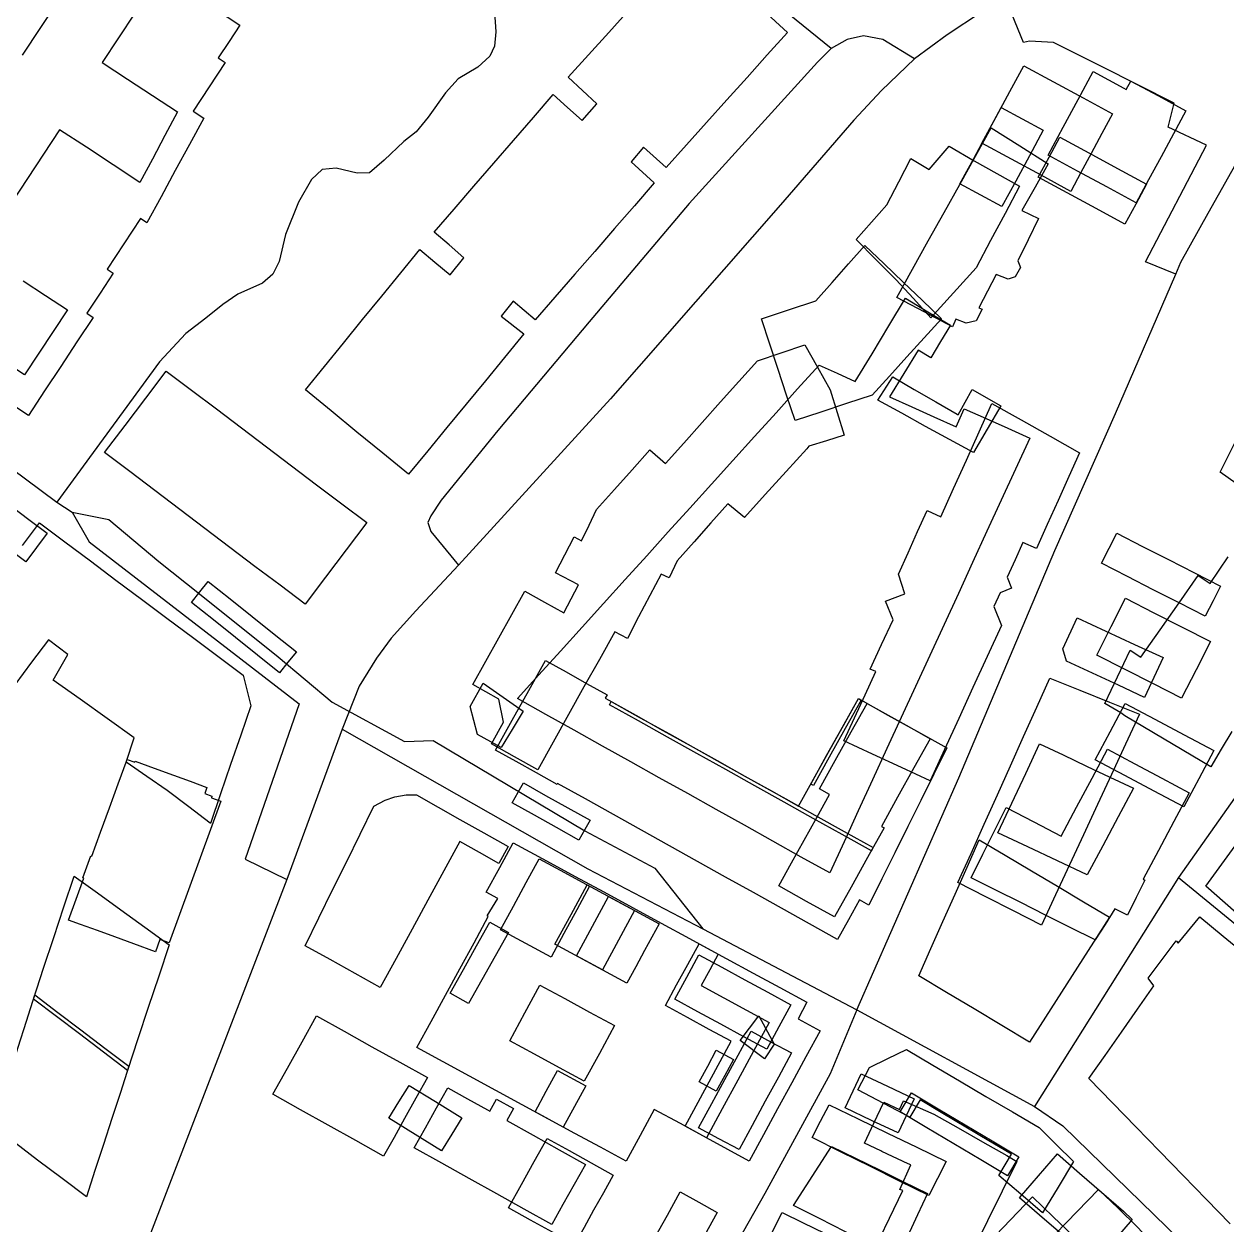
# Model space of a CAD drawing. Header units: metres. Extents: x 2526939 to 2528079, y 1150869 to 1152142.
# Drawn here: x 2527670.6 to 2527846.1, y 1151343.8 to 1151519.1 of the extents above; entities that cross this region are included whole.
import ezdxf

# ---------------------------------------------------------------- set-up
doc = ezdxf.new("R2010")
doc.units = ezdxf.units.M
doc.layers.add('Buildings', color=7, linetype='Continuous')
doc.layers.add('Roads', color=7, linetype='Continuous')

msp = doc.modelspace()

# ---------------------------------------------------------------- linework, layer by layer
at = {"layer": 'Buildings'}
for points in [[(2527698.354, 1151521.328), (2527702.059, 1151518.885), (2527700.489, 1151516.502), (2527698.918, 1151514.118), (2527699.93, 1151513.45), (2527697.586, 1151509.893), (2527695.241, 1151506.335), (2527696.798, 1151505.31), (2527694.721, 1151501.493), (2527692.643, 1151497.675), (2527690.566, 1151493.858), (2527688.488, 1151490.041), (2527687.571, 1151490.665), (2527685.14, 1151486.976), (2527682.709, 1151483.288), (2527683.588, 1151482.708), (2527681.662, 1151479.785), (2527679.735, 1151476.861), (2527680.635, 1151476.244), (2527678.281, 1151472.671), (2527675.927, 1151469.099), (2527673.572, 1151465.526), (2527671.218, 1151461.953), (2527667.334, 1151464.513)], [(2527670.366, 1151514.521), (2527673.037, 1151518.572), (2527675.707, 1151522.624)], [(2527686.731, 1151520.648), (2527684.361, 1151517.051), (2527681.99, 1151513.454), (2527685.644, 1151511.046), (2527689.299, 1151508.639), (2527692.953, 1151506.231), (2527691.126, 1151502.797), (2527689.298, 1151499.364), (2527687.471, 1151495.93), (2527683.567, 1151498.503), (2527679.663, 1151501.076), (2527675.759, 1151503.649), (2527673.411, 1151500.087), (2527671.064, 1151496.525), (2527668.716, 1151492.962)], [(2527778.43, 1151521.092), (2527781.99, 1151517.84), (2527781.99, 1151517.84), (2527779.038, 1151514.558), (2527776.086, 1151511.275), (2527773.134, 1151507.993), (2527770.182, 1151504.71), (2527767.23, 1151501.428), (2527764.278, 1151498.145), (2527760.97, 1151501.121), (2527759.163, 1151498.936), (2527762.543, 1151495.885), (2527759.646, 1151492.552), (2527756.748, 1151489.22), (2527753.851, 1151485.887), (2527750.954, 1151482.554), (2527748.056, 1151479.222), (2527745.159, 1151475.889), (2527741.968, 1151478.64), (2527740.208, 1151476.455), (2527743.516, 1151473.83), (2527740.709, 1151470.418), (2527737.902, 1151467.006), (2527735.094, 1151463.594), (2527732.287, 1151460.183), (2527729.48, 1151456.771), (2527726.673, 1151453.359), (2527722.915, 1151456.441), (2527719.157, 1151459.522), (2527715.399, 1151462.604), (2527711.641, 1151465.685), (2527714.423, 1151469.097), (2527717.206, 1151472.509), (2527719.988, 1151475.921), (2527722.77, 1151479.334), (2527725.553, 1151482.746), (2527728.335, 1151486.158), (2527730.541, 1151484.32), (2527732.746, 1151482.481), (2527734.764, 1151484.969), (2527732.594, 1151486.832), (2527730.424, 1151488.695), (2527733.321, 1151492.044), (2527736.218, 1151495.393), (2527739.115, 1151498.743), (2527742.012, 1151502.092), (2527744.909, 1151505.441), (2527747.806, 1151508.79), (2527749.906, 1151506.89), (2527752.006, 1151504.989), (2527754.141, 1151507.4), (2527752.053, 1151509.364), (2527749.965, 1151511.328), (2527752.929, 1151514.581), (2527755.893, 1151517.835), (2527758.857, 1151521.088)], [(2527670.463, 1151481.593), (2527673.684, 1151479.471), (2527676.905, 1151477.348), (2527674.818, 1151474.18), (2527672.73, 1151471.013), (2527670.643, 1151467.845), (2527667.037, 1151470.222)], [(2527670.342, 1151442.942), (2527672.821, 1151446.258), (2527672.821, 1151446.258), (2527676.539, 1151443.479), (2527680.258, 1151440.7), (2527683.976, 1151437.92), (2527687.695, 1151435.141), (2527691.413, 1151432.362), (2527695.131, 1151429.583), (2527698.85, 1151426.803), (2527702.568, 1151424.024), (2527703.674, 1151419.565), (2527702.199, 1151415.275), (2527700.724, 1151410.986), (2527699.249, 1151406.696), (2527697.774, 1151402.406), (2527697.738, 1151402.419), (2527694.608, 1151404.8), (2527691.478, 1151407.181), (2527688.477, 1151409.264), (2527685.476, 1151411.347), (2527686.648, 1151414.906), (2527682.708, 1151417.709), (2527678.769, 1151420.512), (2527674.829, 1151423.315), (2527676.978, 1151427.05), (2527674.128, 1151429.181), (2527671.681, 1151425.907), (2527669.234, 1151422.632)], [(2527846.841, 1151415.834), (2527845.299, 1151413.241), (2527843.756, 1151410.648), (2527839.582, 1151413.131), (2527835.408, 1151415.613), (2527831.234, 1151418.096), (2527830.65, 1151418.553), (2527828.288, 1151419.916), (2527830.134, 1151423.81), (2527831.979, 1151427.703), (2527833.578, 1151426.65), (2527836.36, 1151430.628), (2527839.143, 1151434.606), (2527841.925, 1151438.584), (2527843.681, 1151437.406), (2527846.305, 1151441.299)], [(2527846.596, 1151343.946), (2527843.16, 1151347.479), (2527839.725, 1151351.012), (2527836.29, 1151354.545), (2527832.855, 1151358.078), (2527829.419, 1151361.611), (2527825.984, 1151365.144), (2527828.352, 1151368.527), (2527830.719, 1151371.909), (2527833.087, 1151375.292), (2527835.454, 1151378.674), (2527834.651, 1151379.793), (2527836.687, 1151382.519), (2527838.723, 1151385.244), (2527839.014, 1151384.913), (2527842.15, 1151388.739), (2527842.15, 1151388.739), (2527845.587, 1151385.921), (2527849.023, 1151383.103)], [(2527795.452, 1151341.841), (2527796.864, 1151344.799), (2527798.8, 1151348.815), (2527798.379, 1151348.974), (2527799.999, 1151352.565), (2527799.609, 1151352.731), (2527795.759, 1151354.529), (2527795.625, 1151354.591), (2527793.223, 1151355.723), (2527794.609, 1151358.668), (2527796.041, 1151361.71), (2527798.348, 1151360.625), (2527798.936, 1151361.928), (2527798.936, 1151361.928), (2527803.33, 1151359.945), (2527806.888, 1151357.94), (2527810.445, 1151355.935), (2527814.003, 1151353.93), (2527815.46, 1151353.061), (2527813.327, 1151348.727), (2527811.195, 1151344.394), (2527809.062, 1151340.06)]]:
    msp.add_lwpolyline(points, dxfattribs=at)
for points in [[(2527826.324, 1151500.194), (2527824.822, 1151497.422), (2527823.319, 1151494.65), (2527819.002, 1151496.988), (2527814.685, 1151499.326), (2527810.368, 1151501.664), (2527812.408, 1151505.432), (2527814.449, 1151509.2), (2527816.489, 1151512.968), (2527820.806, 1151510.63), (2527825.123, 1151508.292), (2527829.44, 1151505.954), (2527827.882, 1151503.074), (2527826.324, 1151500.194)], [(2527831.063, 1151509.718), (2527831.421, 1151509.519), (2527832.091, 1151510.753), (2527836.117, 1151508.573), (2527840.143, 1151506.393), (2527838.326, 1151503.038), (2527836.509, 1151499.682), (2527834.692, 1151496.327), (2527832.875, 1151492.971), (2527828.59, 1151495.292), (2527824.304, 1151497.613), (2527820.019, 1151499.934), (2527822.219, 1151503.996), (2527824.418, 1151508.058), (2527826.618, 1151512.12), (2527828.841, 1151510.919), (2527831.063, 1151509.718)], [(2527819.314, 1151503.56), (2527817.306, 1151499.851), (2527815.297, 1151496.143), (2527813.289, 1151492.434), (2527810.227, 1151494.092), (2527807.165, 1151495.75), (2527809.173, 1151499.459), (2527811.182, 1151503.167), (2527813.19, 1151506.876), (2527816.252, 1151505.218), (2527819.314, 1151503.56)], [(2527815.973, 1151483.539), (2527815.209, 1151482.158), (2527814.199, 1151481.833), (2527812.455, 1151482.526), (2527811.188, 1151480.091), (2527809.921, 1151477.656), (2527810.41, 1151477.474), (2527809.543, 1151475.766), (2527808.079, 1151475.405), (2527806.579, 1151475.989), (2527806.094, 1151474.863), (2527802.029, 1151477.015), (2527797.963, 1151479.166), (2527800.254, 1151483.29), (2527802.545, 1151487.414), (2527804.837, 1151491.539), (2527807.128, 1151495.663), (2527809.419, 1151499.787), (2527811.71, 1151503.911), (2527815.881, 1151501.286), (2527820.051, 1151498.661), (2527818.125, 1151495.246), (2527816.199, 1151491.83), (2527818.641, 1151490.699), (2527817.132, 1151487.592), (2527815.623, 1151484.485), (2527815.973, 1151483.539)], [(2527834.385, 1151495.681), (2527832.815, 1151492.781), (2527831.244, 1151489.881), (2527827.027, 1151492.165), (2527822.811, 1151494.449), (2527818.594, 1151496.733), (2527820.165, 1151499.633), (2527821.735, 1151502.533), (2527825.952, 1151500.249), (2527830.168, 1151497.965), (2527834.385, 1151495.681)], [(2527809.231, 1151499.11), (2527812.546, 1151497.254), (2527815.86, 1151495.397), (2527813.744, 1151491.425), (2527811.627, 1151487.452), (2527809.511, 1151483.48), (2527806.218, 1151479.836), (2527802.924, 1151476.192), (2527800.361, 1151478.999), (2527797.797, 1151481.806), (2527794.906, 1151484.718), (2527792.015, 1151487.629), (2527794.251, 1151490.152), (2527796.487, 1151492.674), (2527798.24, 1151496.057), (2527799.992, 1151499.439), (2527802.688, 1151497.853), (2527805.576, 1151501.253), (2527809.231, 1151499.11)], [(2527794.349, 1151464.911), (2527790.597, 1151463.673), (2527786.844, 1151462.435), (2527783.092, 1151461.197), (2527781.867, 1151464.911), (2527780.642, 1151468.626), (2527779.416, 1151472.34), (2527778.191, 1151476.054), (2527782.153, 1151477.355), (2527786.115, 1151478.655), (2527788.505, 1151481.351), (2527790.894, 1151484.047), (2527793.284, 1151486.743), (2527796.081, 1151484.065), (2527798.878, 1151481.388), (2527801.674, 1151478.71), (2527804.471, 1151476.032), (2527801.941, 1151473.252), (2527799.41, 1151470.472), (2527796.88, 1151467.691), (2527794.349, 1151464.911)], [(2527873.45, 1151469.205), (2527870.581, 1151465.274), (2527867.712, 1151461.344), (2527864.843, 1151457.413), (2527861.973, 1151453.482), (2527859.104, 1151449.552), (2527856.235, 1151445.621), (2527855.754, 1151445.971), (2527854.155, 1151447.326), (2527850.822, 1151449.661), (2527847.49, 1151451.995), (2527845.134, 1151453.684), (2527847.071, 1151457.549), (2527849.008, 1151461.414), (2527850.945, 1151465.279), (2527852.883, 1151469.143), (2527854.82, 1151473.008), (2527856.757, 1151476.873), (2527858.694, 1151480.738), (2527862.493, 1151477.559), (2527866.367, 1151474.48), (2527870.241, 1151471.4), (2527873.45, 1151469.205)], [(2527805.758, 1151475.094), (2527804.323, 1151472.723), (2527802.888, 1151470.352), (2527801.078, 1151471.447), (2527798.98, 1151468.055), (2527796.881, 1151464.662), (2527800.124, 1151463.203), (2527803.367, 1151461.744), (2527806.61, 1151460.285), (2527807.799, 1151462.928), (2527810.985, 1151461.495), (2527814.171, 1151460.062), (2527817.357, 1151458.629), (2527815.271, 1151454.097), (2527813.185, 1151449.565), (2527811.099, 1151445.033), (2527809.013, 1151440.501), (2527806.927, 1151435.969), (2527804.841, 1151431.437), (2527802.755, 1151426.905), (2527800.668, 1151422.373), (2527798.582, 1151417.841), (2527796.496, 1151413.309), (2527794.41, 1151408.777), (2527792.324, 1151404.245), (2527790.238, 1151399.713), (2527788.152, 1151395.181), (2527784.008, 1151397.492), (2527779.863, 1151399.803), (2527775.719, 1151402.115), (2527771.575, 1151404.426), (2527767.43, 1151406.737), (2527763.286, 1151409.048), (2527759.141, 1151411.359), (2527754.997, 1151413.67), (2527750.853, 1151415.982), (2527746.708, 1151418.293), (2527742.564, 1151420.604), (2527745.711, 1151424.081), (2527748.857, 1151427.557), (2527752.004, 1151431.034), (2527755.15, 1151434.511), (2527758.297, 1151437.988), (2527761.443, 1151441.464), (2527764.59, 1151444.941), (2527767.737, 1151448.418), (2527770.883, 1151451.894), (2527774.03, 1151455.371), (2527777.176, 1151458.848), (2527780.323, 1151462.325), (2527783.469, 1151465.801), (2527786.616, 1151469.278), (2527789.251, 1151468.094), (2527791.885, 1151466.909), (2527794.334, 1151470.954), (2527796.784, 1151474.998), (2527799.233, 1151479.043), (2527802.496, 1151477.069), (2527805.758, 1151475.094)], [(2527784.805, 1151457.085), (2527781.773, 1151453.737), (2527778.742, 1151450.388), (2527775.71, 1151447.04), (2527773.296, 1151449.031), (2527770.825, 1151446.257), (2527768.354, 1151443.484), (2527765.883, 1151440.71), (2527764.698, 1151438.235), (2527763.533, 1151438.794), (2527761.901, 1151435.663), (2527760.27, 1151432.531), (2527758.638, 1151429.4), (2527756.778, 1151430.37), (2527754.531, 1151426.341), (2527752.284, 1151422.312), (2527750.038, 1151418.284), (2527747.791, 1151414.255), (2527745.544, 1151410.226), (2527742.158, 1151412.115), (2527738.771, 1151414.003), (2527740.543, 1151417.181), (2527739.874, 1151420.519), (2527736.069, 1151422.669), (2527737.968, 1151426.075), (2527739.866, 1151429.48), (2527741.765, 1151432.886), (2527743.664, 1151436.291), (2527746.504, 1151434.708), (2527749.344, 1151433.125), (2527751.481, 1151437.228), (2527748.126, 1151438.976), (2527749.487, 1151441.589), (2527750.849, 1151444.201), (2527751.945, 1151443.629), (2527753.042, 1151445.919), (2527754.139, 1151448.208), (2527756.729, 1151451.116), (2527759.319, 1151454.023), (2527761.909, 1151456.931), (2527764.176, 1151454.911), (2527766.859, 1151457.91), (2527769.543, 1151460.91), (2527772.226, 1151463.909), (2527774.91, 1151466.909), (2527777.593, 1151469.908), (2527781.049, 1151471.089), (2527784.504, 1151472.269), (2527786.372, 1151468.979), (2527788.24, 1151465.688), (2527789.253, 1151462.376), (2527790.266, 1151459.063), (2527787.691, 1151458.249), (2527785.116, 1151457.434), (2527784.805, 1151457.085)], [(2527720.589, 1151446.294), (2527717.587, 1151442.325), (2527714.585, 1151438.355), (2527711.583, 1151434.386), (2527707.926, 1151437.152), (2527704.27, 1151439.917), (2527700.613, 1151442.683), (2527696.956, 1151445.449), (2527693.299, 1151448.214), (2527689.643, 1151450.98), (2527685.986, 1151453.745), (2527682.329, 1151456.511), (2527685.331, 1151460.48), (2527688.332, 1151464.45), (2527691.334, 1151468.419), (2527694.991, 1151465.653), (2527698.648, 1151462.888), (2527702.305, 1151460.122), (2527705.962, 1151457.357), (2527709.618, 1151454.591), (2527713.275, 1151451.825), (2527716.932, 1151449.06), (2527720.589, 1151446.294)], [(2527806.751, 1151462.12), (2527806.894, 1151462.029), (2527808.946, 1151465.735), (2527813.135, 1151463.339), (2527811.132, 1151459.93), (2527809.128, 1151456.52), (2527805.637, 1151458.432), (2527802.146, 1151460.343), (2527798.655, 1151462.255), (2527795.164, 1151464.166), (2527797.36, 1151467.554), (2527800.49, 1151465.743), (2527803.621, 1151463.931), (2527806.751, 1151462.12)], [(2527824.622, 1151456.506), (2527823.051, 1151453.012), (2527821.479, 1151449.518), (2527819.908, 1151446.023), (2527818.336, 1151442.529), (2527816.344, 1151443.4), (2527815.199, 1151440.862), (2527814.054, 1151438.324), (2527814.704, 1151436.712), (2527813.018, 1151436.031), (2527812.121, 1151434.041), (2527813.231, 1151431.29), (2527811.145, 1151426.759), (2527809.059, 1151422.228), (2527806.974, 1151417.696), (2527804.888, 1151413.165), (2527802.802, 1151408.634), (2527798.606, 1151410.566), (2527794.41, 1151412.497), (2527790.214, 1151414.429), (2527791.766, 1151417.801), (2527793.318, 1151421.174), (2527794.87, 1151424.546), (2527794.071, 1151424.913), (2527795.733, 1151428.523), (2527797.395, 1151432.132), (2527796.307, 1151434.826), (2527799.093, 1151435.903), (2527798.189, 1151438.795), (2527799.585, 1151441.887), (2527800.98, 1151444.979), (2527802.376, 1151448.071), (2527804.381, 1151447.165), (2527806.237, 1151451.292), (2527808.093, 1151455.419), (2527809.948, 1151459.545), (2527811.804, 1151463.672), (2527816.077, 1151461.283), (2527820.349, 1151458.895), (2527824.622, 1151456.506)], [(2527673.946, 1151444.755), (2527672.387, 1151442.669), (2527670.828, 1151440.583), (2527668.172, 1151442.569), (2527665.515, 1151444.554), (2527667.075, 1151446.64), (2527668.634, 1151448.725), (2527671.29, 1151446.74), (2527673.946, 1151444.755)], [(2527844.121, 1151434.905), (2527842.968, 1151432.645), (2527839.175, 1151434.576), (2527835.383, 1151436.507), (2527831.591, 1151438.437), (2527827.798, 1151440.368), (2527830.033, 1151444.759), (2527833.826, 1151442.828), (2527837.618, 1151440.898), (2527841.411, 1151438.967), (2527845.203, 1151437.036), (2527844.121, 1151434.905)], [(2527694.993, 1151434.656), (2527696.206, 1151436.177), (2527697.44, 1151437.724), (2527700.659, 1151435.156), (2527703.877, 1151432.589), (2527707.096, 1151430.021), (2527710.314, 1151427.453), (2527709.08, 1151425.907), (2527707.867, 1151424.386), (2527704.649, 1151426.954), (2527701.43, 1151429.521), (2527698.212, 1151432.089), (2527694.993, 1151434.656)], [(2527843.733, 1151428.949), (2527841.626, 1151424.809), (2527839.518, 1151420.669), (2527835.387, 1151422.771), (2527831.257, 1151424.874), (2527827.126, 1151426.976), (2527829.233, 1151431.116), (2527831.341, 1151435.256), (2527835.472, 1151433.154), (2527839.602, 1151431.051), (2527843.733, 1151428.949)], [(2527836.806, 1151426.589), (2527835.46, 1151423.687), (2527834.114, 1151420.784), (2527830.306, 1151422.551), (2527826.497, 1151424.317), (2527822.689, 1151426.084), (2527822.16, 1151427.875), (2527824.264, 1151432.408), (2527828.445, 1151430.468), (2527832.625, 1151428.529), (2527836.806, 1151426.589)], [(2527755.902, 1151420.383), (2527759.859, 1151418.176), (2527763.815, 1151415.97), (2527767.772, 1151413.763), (2527771.729, 1151411.556), (2527775.686, 1151409.349), (2527779.642, 1151407.143), (2527783.599, 1151404.936), (2527785.785, 1151408.855), (2527787.971, 1151412.775), (2527790.156, 1151416.694), (2527792.342, 1151420.613), (2527796.647, 1151418.212), (2527800.951, 1151415.811), (2527805.256, 1151413.41), (2527803.357, 1151409.586), (2527801.459, 1151405.762), (2527799.56, 1151401.939), (2527797.661, 1151398.115), (2527795.763, 1151394.291), (2527793.864, 1151390.467), (2527792.515, 1151391.22), (2527790.908, 1151388.338), (2527789.301, 1151385.456), (2527785.216, 1151387.734), (2527781.13, 1151390.013), (2527777.045, 1151392.291), (2527772.959, 1151394.569), (2527768.874, 1151396.848), (2527764.789, 1151399.126), (2527760.703, 1151401.404), (2527756.618, 1151403.682), (2527752.532, 1151405.961), (2527748.447, 1151408.239), (2527748.362, 1151408.087), (2527745.37, 1151409.754), (2527742.377, 1151411.42), (2527739.385, 1151413.087), (2527741.817, 1151417.449), (2527744.25, 1151421.811), (2527746.682, 1151426.173), (2527749.673, 1151424.504), (2527752.665, 1151422.834), (2527755.656, 1151421.165), (2527755.38, 1151420.672), (2527755.902, 1151420.383)], [(2527833.364, 1151418.353), (2527831.32, 1151413.953), (2527829.275, 1151409.552), (2527827.231, 1151405.152), (2527825.187, 1151400.752), (2527823.143, 1151396.352), (2527821.098, 1151391.951), (2527819.054, 1151387.551), (2527814.992, 1151389.621), (2527810.93, 1151391.69), (2527806.868, 1151393.76), (2527808.786, 1151398.025), (2527810.704, 1151402.29), (2527812.622, 1151406.555), (2527814.541, 1151410.82), (2527816.459, 1151415.085), (2527818.377, 1151419.35), (2527820.295, 1151423.615), (2527824.651, 1151421.861), (2527829.008, 1151420.107), (2527833.364, 1151418.353)], [(2527743.436, 1151418.754), (2527741.808, 1151416.111), (2527740.179, 1151413.467), (2527736.751, 1151415.35), (2527735.702, 1151419.472), (2527737.558, 1151422.877), (2527740.497, 1151420.816), (2527743.436, 1151418.754)], [(2527794.496, 1151398.859), (2527794.238, 1151398.396), (2527789.989, 1151400.766), (2527785.74, 1151403.135), (2527781.49, 1151405.505), (2527777.241, 1151407.875), (2527772.992, 1151410.244), (2527768.743, 1151412.614), (2527764.493, 1151414.984), (2527760.244, 1151417.353), (2527755.995, 1151419.723), (2527756.254, 1151420.185), (2527760.503, 1151417.815), (2527764.752, 1151415.446), (2527769.001, 1151413.076), (2527773.25, 1151410.707), (2527777.5, 1151408.337), (2527781.749, 1151405.968), (2527785.998, 1151403.598), (2527790.247, 1151401.229), (2527794.496, 1151398.859)], [(2527796.1, 1151401.731), (2527793.685, 1151397.403), (2527791.271, 1151393.074), (2527788.856, 1151388.746), (2527784.781, 1151391.018), (2527780.706, 1151393.29), (2527782.563, 1151396.619), (2527784.42, 1151399.947), (2527786.276, 1151403.276), (2527788.133, 1151406.605), (2527786.64, 1151407.439), (2527788.959, 1151411.597), (2527791.277, 1151415.755), (2527793.596, 1151419.913), (2527796.674, 1151418.197), (2527799.752, 1151416.48), (2527802.83, 1151414.764), (2527800.45, 1151410.496), (2527798.07, 1151406.228), (2527795.69, 1151401.96), (2527796.1, 1151401.731)], [(2527792.723, 1151420.4), (2527790.404, 1151416.242), (2527788.086, 1151412.083), (2527785.767, 1151407.925), (2527785.385, 1151408.138), (2527787.704, 1151412.296), (2527790.023, 1151416.455), (2527792.342, 1151420.613), (2527792.723, 1151420.4)], [(2527844.2, 1151413.034), (2527842.009, 1151408.915), (2527839.818, 1151404.795), (2527835.512, 1151407.085), (2527831.207, 1151409.376), (2527826.901, 1151411.666), (2527829.093, 1151415.786), (2527831.284, 1151419.905), (2527835.589, 1151417.615), (2527839.895, 1151415.324), (2527844.2, 1151413.034)], [(2527840.619, 1151406.864), (2527838.384, 1151402.663), (2527836.149, 1151398.462), (2527833.914, 1151394.261), (2527834.161, 1151394.131), (2527832.876, 1151391.562), (2527831.591, 1151388.993), (2527829.786, 1151389.915), (2527828.335, 1151387.654), (2527826.883, 1151385.393), (2527823.263, 1151387.209), (2527819.644, 1151389.024), (2527816.024, 1151390.84), (2527812.405, 1151392.655), (2527808.785, 1151394.471), (2527810.5, 1151397.889), (2527812.214, 1151401.306), (2527813.929, 1151404.724), (2527817.934, 1151402.627), (2527821.939, 1151400.53), (2527824.188, 1151404.758), (2527826.436, 1151408.985), (2527828.685, 1151413.213), (2527832.663, 1151411.097), (2527836.641, 1151408.98), (2527840.619, 1151406.864)], [(2527832.481, 1151407.556), (2527830.235, 1151403.334), (2527827.99, 1151399.113), (2527825.744, 1151394.891), (2527821.394, 1151396.937), (2527817.044, 1151398.982), (2527812.694, 1151401.028), (2527814.726, 1151405.35), (2527816.758, 1151409.672), (2527818.79, 1151413.994), (2527822.213, 1151412.385), (2527825.636, 1151410.775), (2527829.058, 1151409.166), (2527832.481, 1151407.556)], [(2527685.595, 1151411.724), (2527686.724, 1151411.314), (2527686.779, 1151411.465), (2527689.577, 1151410.449), (2527692.375, 1151409.433), (2527694.817, 1151408.546), (2527697.259, 1151407.658), (2527696.935, 1151406.765), (2527697.998, 1151406.379), (2527697.913, 1151406.144), (2527699.273, 1151405.649), (2527697.768, 1151401.507), (2527696.264, 1151397.366), (2527694.759, 1151393.224), (2527693.255, 1151389.083), (2527691.75, 1151384.941), (2527690.389, 1151385.436), (2527689.749, 1151383.674), (2527686.603, 1151384.816), (2527683.801, 1151385.834), (2527681.303, 1151386.742), (2527678.805, 1151387.65), (2527677.076, 1151388.278), (2527678.191, 1151391.344), (2527679.305, 1151394.411), (2527679.145, 1151394.47), (2527680.308, 1151397.671), (2527680.468, 1151397.613), (2527681.75, 1151401.141), (2527683.031, 1151404.669), (2527684.313, 1151408.196), (2527685.595, 1151411.724)], [(2527741.819, 1151405.423), (2527742.686, 1151406.965), (2527743.446, 1151408.316), (2527746.687, 1151406.493), (2527749.928, 1151404.669), (2527753.169, 1151402.846), (2527752.409, 1151401.495), (2527751.542, 1151399.953), (2527748.301, 1151401.776), (2527745.06, 1151403.6), (2527741.819, 1151405.423)], [(2527734.164, 1151402.969), (2527737.69, 1151401.001), (2527741.216, 1151399.033), (2527739.868, 1151396.561), (2527737.024, 1151398.149), (2527734.179, 1151399.736), (2527731.851, 1151395.476), (2527729.523, 1151391.216), (2527727.194, 1151386.956), (2527724.866, 1151382.696), (2527722.538, 1151378.436), (2527718.888, 1151380.473), (2527715.238, 1151382.511), (2527711.588, 1151384.548), (2527713.597, 1151388.618), (2527715.606, 1151392.689), (2527717.616, 1151396.759), (2527719.625, 1151400.83), (2527721.634, 1151404.9), (2527723.268, 1151405.78), (2527724.683, 1151406.295), (2527726.359, 1151406.553), (2527727.854, 1151406.553), (2527731.009, 1151404.761), (2527734.164, 1151402.969)], [(2527864.99, 1151396.684), (2527862.33, 1151393.326), (2527859.67, 1151389.967), (2527857.01, 1151386.609), (2527854.35, 1151383.25), (2527851.525, 1151385.75), (2527848.7, 1151388.25), (2527845.875, 1151390.75), (2527843.05, 1151393.25), (2527845.371, 1151396.465), (2527847.693, 1151399.679), (2527850.014, 1151402.894), (2527852.335, 1151406.108), (2527855.445, 1151403.787), (2527858.555, 1151401.466), (2527858.805, 1151401.241), (2527859.091, 1151401.068), (2527862.041, 1151398.876), (2527864.99, 1151396.684)], [(2527779.296, 1151373.335), (2527777.012, 1151369.129), (2527774.728, 1151364.923), (2527772.443, 1151360.717), (2527770.159, 1151356.511), (2527766.353, 1151358.579), (2527762.546, 1151360.646), (2527760.492, 1151356.865), (2527758.438, 1151353.084), (2527754.696, 1151355.118), (2527750.954, 1151357.151), (2527747.112, 1151359.238), (2527743.269, 1151361.325), (2527739.427, 1151363.413), (2527735.585, 1151365.5), (2527731.742, 1151367.587), (2527727.9, 1151369.674), (2527729.986, 1151373.5), (2527732.072, 1151377.326), (2527734.157, 1151381.151), (2527736.243, 1151384.977), (2527738.329, 1151388.803), (2527738.178, 1151388.885), (2527739.714, 1151391.426), (2527738.03, 1151392.34), (2527739.994, 1151395.957), (2527741.958, 1151399.573), (2527744.396, 1151398.248), (2527746.833, 1151396.924), (2527751.008, 1151394.656), (2527755.183, 1151392.389), (2527759.358, 1151390.122), (2527763.533, 1151387.854), (2527767.708, 1151385.586), (2527771.883, 1151383.319), (2527770.634, 1151381.019), (2527769.384, 1151378.719), (2527772.688, 1151376.924), (2527775.992, 1151375.13), (2527779.296, 1151373.335)], [(2527828.999, 1151388.69), (2527826.661, 1151385.05), (2527824.323, 1151381.409), (2527821.984, 1151377.769), (2527819.646, 1151374.128), (2527817.308, 1151370.488), (2527813.267, 1151372.903), (2527809.226, 1151375.318), (2527805.186, 1151377.733), (2527801.145, 1151380.148), (2527802.909, 1151384.118), (2527804.673, 1151388.088), (2527806.438, 1151392.059), (2527808.202, 1151396.029), (2527809.966, 1151399.999), (2527813.773, 1151397.737), (2527817.579, 1151395.475), (2527821.386, 1151393.214), (2527825.192, 1151390.952), (2527828.999, 1151388.69)], [(2527753.101, 1151393.235), (2527751.228, 1151389.786), (2527749.354, 1151386.337), (2527747.481, 1151382.888), (2527743.803, 1151384.886), (2527740.124, 1151386.883), (2527741.997, 1151390.332), (2527743.871, 1151393.782), (2527745.744, 1151397.231), (2527749.423, 1151395.233), (2527753.101, 1151393.235)], [(2527691.737, 1151384.675), (2527690.218, 1151380.095), (2527688.699, 1151375.514), (2527687.18, 1151370.934), (2527685.661, 1151366.353), (2527682.162, 1151369.007), (2527678.662, 1151371.66), (2527675.298, 1151374.211), (2527671.933, 1151376.762), (2527673.421, 1151381.249), (2527674.909, 1151385.736), (2527676.397, 1151390.222), (2527677.885, 1151394.709), (2527681.28, 1151392.251), (2527684.674, 1151389.792), (2527688.206, 1151387.234), (2527691.737, 1151384.675)], [(2527761.145, 1151383.849), (2527759.851, 1151381.47), (2527758.558, 1151379.091), (2527755.058, 1151380.992), (2527751.559, 1151382.892), (2527748.059, 1151384.793), (2527750.404, 1151389.11), (2527752.748, 1151393.426), (2527756.247, 1151391.526), (2527759.747, 1151389.625), (2527763.246, 1151387.725), (2527761.145, 1151383.849)], [(2527759.659, 1151389.674), (2527757.315, 1151385.357), (2527754.97, 1151381.04), (2527751.195, 1151383.09), (2527753.54, 1151387.407), (2527755.884, 1151391.723), (2527759.659, 1151389.674)], [(2527741.255, 1151386.463), (2527739.323, 1151383.011), (2527737.391, 1151379.56), (2527735.459, 1151376.108), (2527732.758, 1151377.621), (2527734.69, 1151381.073), (2527736.622, 1151384.524), (2527738.554, 1151387.976), (2527741.255, 1151386.463)], [(2527786.748, 1151372.145), (2527784.681, 1151368.339), (2527782.614, 1151364.533), (2527780.547, 1151360.726), (2527778.48, 1151356.92), (2527776.413, 1151353.114), (2527773.289, 1151354.811), (2527770.164, 1151356.507), (2527767.04, 1151358.204), (2527769.283, 1151362.334), (2527771.527, 1151366.464), (2527773.77, 1151370.594), (2527770.573, 1151372.33), (2527767.377, 1151374.065), (2527764.18, 1151375.801), (2527765.816, 1151378.813), (2527767.452, 1151381.824), (2527769.088, 1151384.836), (2527773.023, 1151382.699), (2527776.958, 1151380.562), (2527780.893, 1151378.425), (2527784.828, 1151376.288), (2527783.528, 1151373.895), (2527786.748, 1151372.145)], [(2527782.494, 1151375.918), (2527780.735, 1151372.681), (2527778.976, 1151369.443), (2527775.618, 1151371.267), (2527772.26, 1151373.091), (2527768.901, 1151374.915), (2527765.543, 1151376.739), (2527767.302, 1151379.977), (2527769.06, 1151383.214), (2527772.419, 1151381.39), (2527775.777, 1151379.566), (2527779.136, 1151377.742), (2527782.494, 1151375.918)], [(2527685.859, 1151366.949), (2527684.625, 1151363.141), (2527683.39, 1151359.333), (2527682.156, 1151355.524), (2527680.921, 1151351.716), (2527679.687, 1151347.908), (2527676.12, 1151350.574), (2527672.553, 1151353.24), (2527669.344, 1151355.748), (2527666.134, 1151358.255), (2527667.333, 1151362.075), (2527668.532, 1151365.896), (2527669.732, 1151369.716), (2527670.931, 1151373.537), (2527672.13, 1151377.357), (2527675.495, 1151374.807), (2527678.859, 1151372.256), (2527682.359, 1151369.603), (2527685.859, 1151366.949)], [(2527756.744, 1151372.879), (2527754.542, 1151368.825), (2527752.34, 1151364.771), (2527748.712, 1151366.742), (2527745.083, 1151368.714), (2527741.455, 1151370.685), (2527743.657, 1151374.738), (2527745.859, 1151378.791), (2527749.487, 1151376.82), (2527753.116, 1151374.85), (2527756.744, 1151372.879)], [(2527726.095, 1151359.303), (2527724.572, 1151356.572), (2527723.048, 1151353.841), (2527719.006, 1151356.094), (2527714.964, 1151358.347), (2527710.922, 1151360.6), (2527706.88, 1151362.853), (2527709.009, 1151366.674), (2527711.139, 1151370.494), (2527713.268, 1151374.315), (2527717.31, 1151372.062), (2527721.351, 1151369.81), (2527725.393, 1151367.557), (2527729.435, 1151365.304), (2527727.765, 1151362.304), (2527726.095, 1151359.303)], [(2527780.046, 1151370.199), (2527778.654, 1151368.011), (2527775.08, 1151370.705), (2527777.828, 1151374.303), (2527780.046, 1151370.199)], [(2527782.576, 1151368.889), (2527780.661, 1151365.362), (2527778.745, 1151361.835), (2527776.83, 1151358.308), (2527774.914, 1151354.781), (2527771.969, 1151356.381), (2527769.024, 1151357.981), (2527770.94, 1151361.508), (2527772.855, 1151365.035), (2527774.771, 1151368.562), (2527776.686, 1151372.089), (2527779.631, 1151370.489), (2527782.576, 1151368.889)], [(2527774.088, 1151367.936), (2527772.831, 1151365.621), (2527771.573, 1151363.306), (2527769.088, 1151364.655), (2527770.344, 1151366.971), (2527771.601, 1151369.286), (2527774.088, 1151367.936)], [(2527792.235, 1151363.488), (2527793.95, 1151366.75), (2527796.65, 1151368.075), (2527799.35, 1151369.4), (2527803.22, 1151367.12), (2527807.09, 1151364.84), (2527810.96, 1151362.56), (2527814.83, 1151360.28), (2527818.7, 1151358), (2527821.225, 1151355.525), (2527823.75, 1151353.05), (2527821.488, 1151349.31), (2527819.225, 1151345.569), (2527816.041, 1151348.299), (2527812.856, 1151351.028), (2527814.688, 1151354.104), (2527811.353, 1151356.09), (2527808.017, 1151358.077), (2527804.682, 1151360.063), (2527801.346, 1151362.049), (2527799.825, 1151359.496), (2527796.03, 1151361.492), (2527792.235, 1151363.488)], [(2527752.541, 1151364.094), (2527750.904, 1151361.08), (2527749.266, 1151358.065), (2527745.151, 1151360.3), (2527746.789, 1151363.315), (2527748.426, 1151366.33), (2527752.541, 1151364.094)], [(2527800.481, 1151362.201), (2527799.311, 1151359.715), (2527798.14, 1151357.229), (2527794.264, 1151359.053), (2527790.388, 1151360.878), (2527791.559, 1151363.364), (2527792.729, 1151365.85), (2527796.605, 1151364.026), (2527800.481, 1151362.201)], [(2527734.461, 1151359.43), (2527732.981, 1151357.026), (2527731.501, 1151354.621), (2527727.656, 1151356.987), (2527723.811, 1151359.354), (2527725.291, 1151361.759), (2527726.77, 1151364.163), (2527730.616, 1151361.796), (2527734.461, 1151359.43)], [(2527738.19, 1151360.603), (2527738.54, 1151360.403), (2527739.525, 1151362.17), (2527742.016, 1151360.781), (2527741.03, 1151359.013), (2527744.85, 1151356.884), (2527748.671, 1151354.754), (2527752.491, 1151352.625), (2527750.859, 1151349.697), (2527749.227, 1151346.768), (2527747.595, 1151343.84), (2527743.578, 1151346.08), (2527739.56, 1151348.319), (2527735.543, 1151350.559), (2527731.525, 1151352.798), (2527727.508, 1151355.038), (2527729.14, 1151357.966), (2527730.773, 1151360.893), (2527732.405, 1151363.821), (2527735.298, 1151362.212), (2527738.19, 1151360.603)], [(2527815.774, 1151353.746), (2527814.118, 1151350.966), (2527810.194, 1151353.303), (2527806.271, 1151355.64), (2527802.347, 1151357.977), (2527798.423, 1151360.314), (2527800.079, 1151363.094), (2527804.003, 1151360.757), (2527807.927, 1151358.42), (2527811.85, 1151356.083), (2527815.774, 1151353.746)], [(2527805.145, 1151353.054), (2527803.885, 1151350.572), (2527802.624, 1151348.091), (2527798.362, 1151350.201), (2527794.101, 1151352.311), (2527789.839, 1151354.42), (2527785.577, 1151356.53), (2527786.814, 1151358.933), (2527788.051, 1151361.335), (2527792.325, 1151359.265), (2527796.598, 1151357.195), (2527800.872, 1151355.124), (2527805.145, 1151353.054)], [(2527753.694, 1151345.939), (2527752.297, 1151343.435), (2527750.9, 1151340.931), (2527747.69, 1151342.721), (2527744.479, 1151344.51), (2527741.269, 1151346.3), (2527743.151, 1151349.677), (2527745.033, 1151353.053), (2527746.915, 1151356.43), (2527750.125, 1151354.64), (2527753.336, 1151352.851), (2527756.546, 1151351.061), (2527755.12, 1151348.5), (2527753.694, 1151345.939)], [(2527802.438, 1151348.381), (2527800.975, 1151345.248), (2527799.513, 1151342.116), (2527798.05, 1151338.983), (2527794.26, 1151340.895), (2527790.471, 1151342.807), (2527786.681, 1151344.719), (2527782.891, 1151346.631), (2527784.727, 1151349.5), (2527786.563, 1151352.369), (2527788.399, 1151355.238), (2527791.909, 1151353.524), (2527795.419, 1151351.81), (2527798.928, 1151350.095), (2527802.438, 1151348.381)], [(2527832.315, 1151344.563), (2527829.58, 1151341.404), (2527826.844, 1151338.244), (2527823.181, 1151341.417), (2527819.517, 1151344.59), (2527815.854, 1151347.763), (2527818.622, 1151350.959), (2527821.39, 1151354.155), (2527824.608, 1151351.369), (2527827.826, 1151348.582), (2527831.044, 1151345.796), (2527832.315, 1151344.563)], [(2527771.745, 1151345.614), (2527769.886, 1151342.239), (2527768.026, 1151338.863), (2527765.315, 1151340.357), (2527762.603, 1151341.85), (2527764.463, 1151345.226), (2527766.323, 1151348.601), (2527769.034, 1151347.108), (2527771.745, 1151345.614)], [(2527824.768, 1151329), (2527822.016, 1151326.006), (2527819.263, 1151323.012), (2527816.511, 1151320.018), (2527813.242, 1151323.023), (2527809.973, 1151326.028), (2527806.704, 1151329.033), (2527809.408, 1151331.974), (2527812.111, 1151334.915), (2527814.815, 1151337.856), (2527811.345, 1151341.158), (2527814.538, 1151344.514), (2527817.731, 1151347.87), (2527820.756, 1151344.993), (2527823.781, 1151342.115), (2527826.805, 1151339.238), (2527829.83, 1151336.36), (2527826.781, 1151333.156), (2527823.733, 1151329.951), (2527824.768, 1151329)], [(2527835.94, 1151334.116), (2527833.363, 1151330.625), (2527830.3, 1151333.592), (2527827.237, 1151336.559), (2527824.173, 1151339.526), (2527821.11, 1151342.493), (2527824.252, 1151345.737), (2527827.394, 1151348.981), (2527830.233, 1151346.232), (2527833.071, 1151343.483), (2527835.803, 1151340.565), (2527838.536, 1151337.646), (2527835.94, 1151334.116)], [(2527786.669, 1151340.603), (2527790.148, 1151338.889), (2527793.627, 1151337.175), (2527797.106, 1151335.461), (2527795.609, 1151332.424), (2527795.245, 1151332.603), (2527793.394, 1151328.845), (2527789.758, 1151330.636), (2527786.122, 1151332.427), (2527782.485, 1151334.217), (2527778.849, 1151336.008), (2527775.213, 1151337.799), (2527777.004, 1151341.437), (2527778.716, 1151340.593), (2527779.954, 1151343.107), (2527781.193, 1151345.621), (2527784.283, 1151344.099), (2527787.373, 1151342.577), (2527786.451, 1151340.709), (2527786.669, 1151340.603)]]:
    msp.add_lwpolyline(points, close=True, dxfattribs=at)
at = {"layer": 'Roads'}
for points in [[(2527788.349, 1151515.518), (2527779.193, 1151523.008), (2527769.781, 1151531.164), (2527767.069, 1151532.95), (2527765.019, 1151533.546), (2527762.439, 1151532.95), (2527759.991, 1151531.694), (2527754.634, 1151526.6), (2527752.186, 1151524.351), (2527750.202, 1151523.624), (2527747.556, 1151523.822), (2527744.844, 1151524.682), (2527743.058, 1151524.351), (2527740.743, 1151522.698), (2527739.222, 1151520.779)], [(2527813.925, 1151522.6), (2527810.315, 1151520.793), (2527805.288, 1151517.485), (2527800.526, 1151513.98)], [(2527838.663, 1151482.583), (2527834.244, 1151484.362), (2527843.124, 1151501.4), (2527837.56, 1151504.006), (2527838.413, 1151507.506), (2527827.824, 1151512.891), (2527820.812, 1151516.396), (2527817.323, 1151516.567), (2527816.445, 1151516.353), (2527813.925, 1151522.6)], [(2527739.222, 1151520.779), (2527739.42, 1151517.935), (2527739.222, 1151515.819), (2527738.56, 1151514.363), (2527736.774, 1151512.776), (2527733.93, 1151511.056), (2527732.078, 1151509.005), (2527729.564, 1151505.5), (2527727.778, 1151503.317), (2527725.992, 1151501.928), (2527723.148, 1151499.216), (2527720.965, 1151497.364), (2527719.179, 1151497.298), (2527716.137, 1151498.025), (2527714.086, 1151497.827), (2527712.499, 1151496.372), (2527710.647, 1151493.064), (2527708.728, 1151488.368), (2527707.802, 1151484.399), (2527706.876, 1151482.547), (2527705.355, 1151481.224), (2527701.783, 1151479.637), (2527699.6, 1151478.115), (2527697.087, 1151476.131), (2527694.176, 1151473.882), (2527690.327, 1151469.755), (2527675.339, 1151449.304)], [(2527800.526, 1151513.98), (2527795.882, 1151516.824), (2527793.078, 1151517.353), (2527790.696, 1151516.824), (2527788.349, 1151515.518)], [(2527788.349, 1151515.518), (2527786.379, 1151513.494), (2527767.647, 1151492.856), (2527753.042, 1151475.606), (2527739.707, 1151459.73), (2527731.452, 1151449.57), (2527729.948, 1151447.305), (2527729.485, 1151446.312), (2527729.948, 1151444.989), (2527733.983, 1151440.095)], [(2527838.663, 1151482.583), (2527839.409, 1151484.314), (2527843.378, 1151491.458), (2527853.299, 1151509.053), (2527855.945, 1151512.624), (2527859.649, 1151515.799)], [(2527800.526, 1151513.98), (2527795.697, 1151509.349), (2527791.662, 1151505.05), (2527780.947, 1151492.681), (2527756.142, 1151464.37), (2527733.983, 1151440.095)], [(2527792.128, 1151375.2), (2527806.998, 1151409.04), (2527821.02, 1151442.245), (2527829.884, 1151462.221), (2527838.663, 1151482.583)], [(2527631.324, 1151474.456), (2527637.545, 1151474.662), (2527657.395, 1151462.63), (2527675.339, 1151449.304)], [(2527898.204, 1151472.443), (2527888.214, 1151457.776), (2527861.603, 1151426.395), (2527839.044, 1151394.498)], [(2527675.339, 1151449.304), (2527677.589, 1151447.832)], [(2527677.589, 1151447.832), (2527680.061, 1151443.517), (2527710.73, 1151419.827), (2527702.838, 1151397.183), (2527708.935, 1151394.211)], [(2527677.589, 1151447.832), (2527682.95, 1151446.748), (2527690.234, 1151440.636), (2527696.169, 1151435.894)], [(2527733.983, 1151440.095), (2527727.765, 1151433.414), (2527724.127, 1151429.445), (2527722.01, 1151426.535), (2527719.497, 1151422.434), (2527716.983, 1151416.15)], [(2527696.169, 1151435.894), (2527707.68, 1151426.698), (2527715.555, 1151420.114), (2527726.113, 1151414.348), (2527730.278, 1151414.479), (2527752.429, 1151401.305)], [(2527716.983, 1151416.15), (2527708.935, 1151394.211)], [(2527716.983, 1151416.15), (2527752.864, 1151395.758), (2527769.612, 1151386.989)], [(2527752.429, 1151401.305), (2527762.639, 1151395.851), (2527769.612, 1151386.989)], [(2527708.935, 1151394.211), (2527685.781, 1151334.083)], [(2527839.044, 1151394.498), (2527818.046, 1151361.098)], [(2527839.044, 1151394.498), (2527854.929, 1151381.516)], [(2527769.612, 1151386.989), (2527792.128, 1151375.2)], [(2527792.128, 1151375.2), (2527788.201, 1151365.86), (2527778.676, 1151348.398), (2527752.165, 1151301.566), (2527745.815, 1151291.564)], [(2527792.128, 1151375.2), (2527818.046, 1151361.098)], [(2527818.046, 1151361.098), (2527822.174, 1151358.24), (2527827.925, 1151352.64)], [(2527827.925, 1151352.64), (2527852.495, 1151328.713)]]:
    msp.add_lwpolyline(points, dxfattribs=at)

doc.saveas('drawing.dxf')
